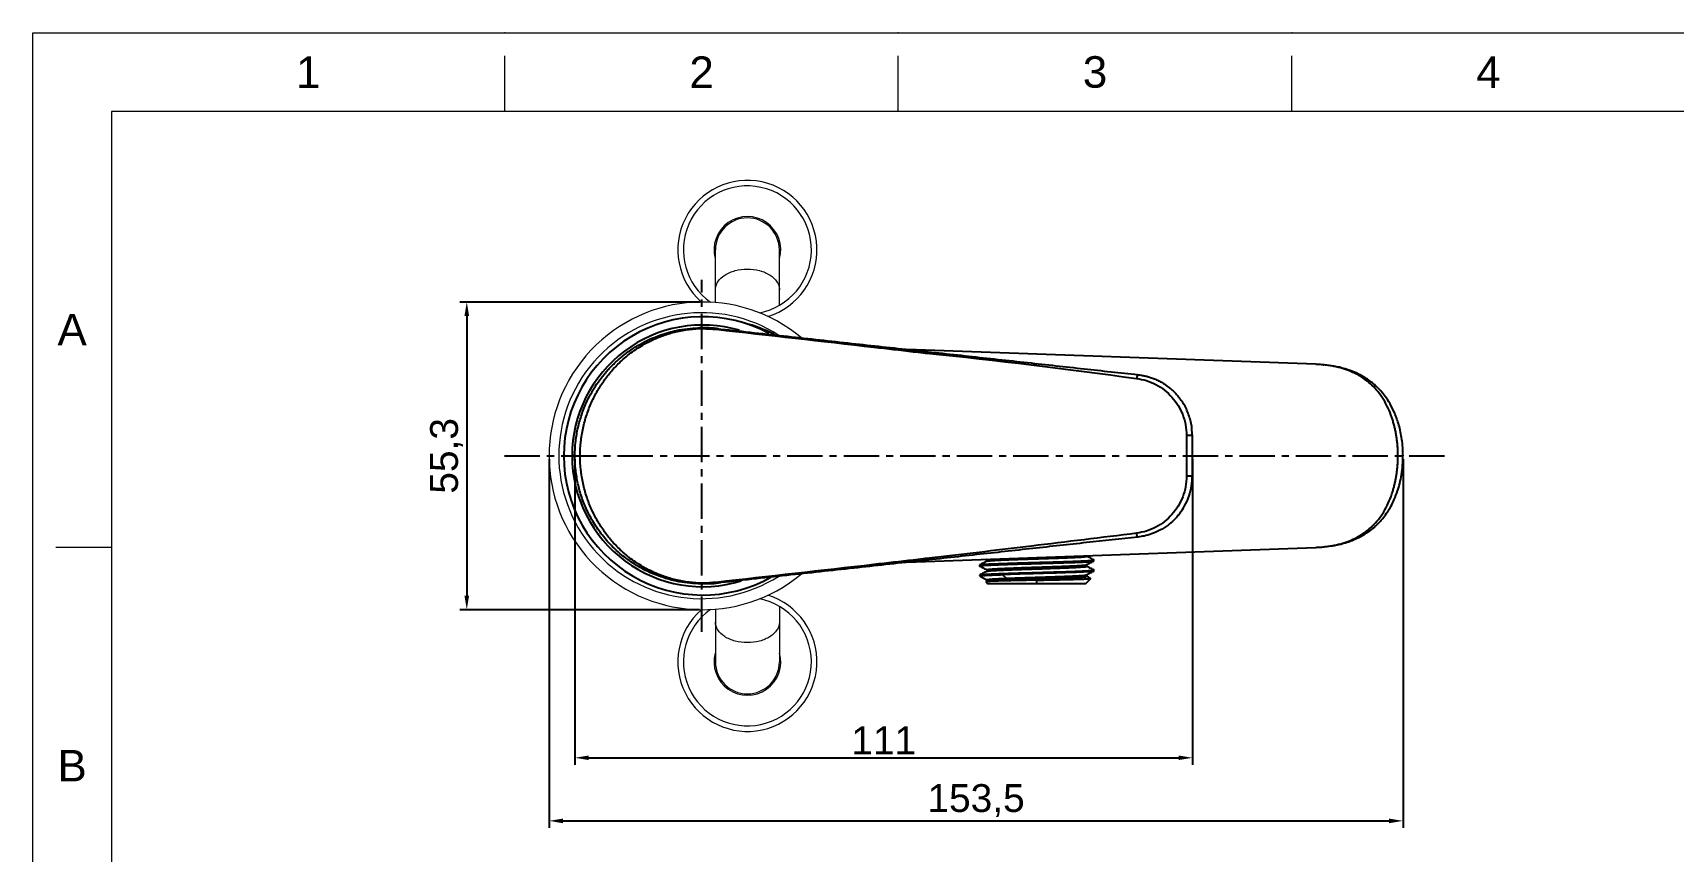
# Model space of a CAD drawing. Header units: millimetres. Extents: x 601 to 1195, y -1757 to -1337.
# Drawn here: x 601.1 to 895.9, y -1484.2 to -1337.2 of the extents above; entities that cross this region are included whole.
import ezdxf

# ---------------------------------------------------------------- set-up
doc = ezdxf.new("R2010")
doc.units = ezdxf.units.MM
doc.header["$LTSCALE"] = 0.1
doc.linetypes.add('CENTERX2', pattern=[101.6, 63.5, -12.7, 12.7, -12.7])
doc.layers.get('0').update_dxf_attribs({"lineweight": 13})
doc.layers.add('CENTER', color=1, linetype='CENTERX2')
doc.layers.add('DIM', color=3, linetype='Continuous', lineweight=9)
doc.styles.get("Standard").update_dxf_attribs({"font": 'arial.ttf'})
doc.dimstyles.new('ISO-25', dxfattribs={"dimtxt": 2.5, "dimasz": 2.5, "dimexe": 1.25, "dimexo": 0.625, "dimtad": 1, "dimtxsty": 'Standard', "dimcen": 2.5, "dimadec": 0, "dimazin": 0, "dimtfac": 1, "dimtmove": 0, "dimatfit": 3, "dimfxl": 0, "dimarcsym": 0})

# ---------------------------------------------------------------- blocks, each defined once
blk = doc.blocks.new('*D52')
at = {"layer": 'Defpoints', "color": 0}
for p in [(721.49, -1385.53), (679.07, -1440.8), (721.49, -1440.8)]:
    blk.add_point(p, dxfattribs=at)
at = {"layer": 'DIM', "color": 0, "lineweight": -2}
for p, q in [((720.87, -1385.53), (677.82, -1385.53)), ((679.07, -1388.03), (679.07, -1438.3)), ((720.87, -1440.8), (677.82, -1440.8))]:
    blk.add_line(p, q, dxfattribs=at)
at = {"layer": 'DIM', "color": 0}
for points in [[(678.65, -1388.03), (679.48, -1388.03), (679.07, -1385.53)], [(678.65, -1438.3), (679.48, -1438.3), (679.07, -1440.8)]]:
    blk.add_solid(points, dxfattribs=at)
at = {"layer": 'DIM', "color": 0, "insert": (675.44, -1413.17), "char_height": 5, "attachment_point": 5, "rotation": 90}
blk.add_mtext('55,3', dxfattribs=at)
blk = doc.blocks.new('*D53')
at = {"layer": 'Defpoints', "color": 0}
for p in [(698.5, -1413.17), (809.49, -1413.15), (809.49, -1467.41)]:
    blk.add_point(p, dxfattribs=at)
at = {"layer": 'DIM', "color": 0, "lineweight": -2}
for p, q in [((698.5, -1413.79), (698.5, -1468.66)), ((809.49, -1413.78), (809.49, -1468.66)), ((701, -1467.41), (806.99, -1467.41))]:
    blk.add_line(p, q, dxfattribs=at)
at = {"layer": 'DIM', "color": 0}
for points in [[(701, -1466.99), (701, -1467.82), (698.5, -1467.41)], [(806.99, -1466.99), (806.99, -1467.82), (809.49, -1467.41)]]:
    blk.add_solid(points, dxfattribs=at)
at = {"layer": 'DIM', "color": 0, "insert": (754, -1464.27), "char_height": 5, "attachment_point": 5}
blk.add_mtext('111', dxfattribs=at)
blk = doc.blocks.new('*D54')
at = {"layer": 'Defpoints', "color": 0}
for p in [(693.86, -1413.17), (847.34, -1413.17), (847.34, -1478.74)]:
    blk.add_point(p, dxfattribs=at)
at = {"layer": 'DIM', "color": 0, "lineweight": -2}
for p, q in [((693.86, -1413.79), (693.86, -1479.99)), ((847.34, -1413.79), (847.34, -1479.99)), ((696.36, -1478.74), (844.84, -1478.74))]:
    blk.add_line(p, q, dxfattribs=at)
at = {"layer": 'DIM', "color": 0}
for points in [[(696.36, -1478.33), (696.36, -1479.16), (693.86, -1478.74)], [(844.84, -1478.33), (844.84, -1479.16), (847.34, -1478.74)]]:
    blk.add_solid(points, dxfattribs=at)
at = {"layer": 'DIM', "color": 0, "insert": (770.6, -1475.11), "char_height": 5, "attachment_point": 5}
blk.add_mtext('153,5', dxfattribs=at)

msp = doc.modelspace()

# ---------------------------------------------------------------- linework, layer by layer
for p, q in [((685.917, -1351.314), (685.917, -1341.314)), ((756.624, -1351.314), (756.624, -1341.314)), ((827.331, -1351.314), (827.331, -1341.314)), ((1180.867, -1351.314), (615.21, -1351.314)), ((615.21, -1351.314), (615.21, -1743.031)), ((615.21, -1429.657), (605.21, -1429.657))]:
    msp.add_line(p, q)
at = {"color": 7, "linetype": 'Continuous'}
for p, q in [((723.753, -1385.573), (723.753, -1376.169)), ((735.253, -1386.128), (735.253, -1376.169)), ((723.753, -1440.703), (723.753, -1450.169)), ((735.253, -1440.209), (735.253, -1450.169))]:
    msp.add_line(p, q, dxfattribs=at)
at = {"color": 7, "linetype": 'Continuous', "lineweight": 25}
for p, q in [((831.693, -1396.723), (758.17, -1394.042)), ((833.509, -1396.885), (833.097, -1396.826)), ((809.497, -1409.547), (809.462, -1409.538)), ((809.497, -1416.784), (809.462, -1416.793)), ((758.17, -1432.289), (831.693, -1429.608)), ((833.016, -1429.519), (833.356, -1429.476)), ((771.243, -1432.762), (771.243, -1432.962)), ((772.414, -1431.77), (772.507, -1431.818)), ((772.507, -1431.805), (772.507, -1432.095)), ((781.493, -1432.309), (781.493, -1432.509)), ((790.484, -1433.014), (790.484, -1432.721)), ((790.485, -1431.203), (790.485, -1431.111)), ((791.743, -1432.057), (791.743, -1431.857)), ((771.243, -1434.572), (771.243, -1434.666)), ((771.243, -1434.666), (771.471, -1434.894)), ((771.932, -1434.666), (771.243, -1434.666)), ((771.482, -1434.902), (771.517, -1434.916)), ((771.514, -1434.921), (772.507, -1435.439)), ((772.52, -1435.709), (772.406, -1435.768)), ((772.507, -1433.616), (772.507, -1433.905)), ((772.507, -1435.425), (772.507, -1435.715)), ((776.029, -1435.162), (775.265, -1434.507)), ((775.845, -1435.62), (776.029, -1435.463)), ((776.03, -1435.463), (776.03, -1435.162)), ((781.493, -1436.166), (781.493, -1435.497)), ((790.243, -1436.166), (791.198, -1435.21)), ((790.483, -1434.824), (790.483, -1434.531)), ((791.743, -1433.867), (791.743, -1433.667)), ((772.394, -1435.817), (772.743, -1436.166)), ((781.493, -1436.166), (772.743, -1436.166)), ((790.243, -1436.166), (781.493, -1436.166))]:
    msp.add_line(p, q, dxfattribs=at)
msp.add_lwpolyline([(601.069, -1337.172), (1195.008, -1337.172), (1195.008, -1757.172), (601.069, -1757.172)], close=True)
at = {"color": 7, "linetype": 'Continuous', "lineweight": 25, "flags": 128}
for points in [[(832.961, -1396.806), (833.081, -1396.82), (833.092, -1396.823)], [(696.493, -1413.166), (696.519, -1413.166), (696.595, -1413.166), (696.721, -1413.166), (696.894, -1413.166), (697.111, -1413.166), (697.369, -1413.166), (697.663, -1413.166), (697.988, -1413.166)], [(832.961, -1429.525), (833.081, -1429.511), (833.092, -1429.508)], [(721.493, -1436.162), (723.529, -1436.072), (724.658, -1435.943)]]:
    msp.add_lwpolyline(points, dxfattribs=at)
at = {"color": 8, "linetype": 'Continuous', "lineweight": 25, "flags": 128}
for points in [[(698.497, -1413.166), (698.403, -1413.166), (698.206, -1413.166), (697.988, -1413.166)], [(846.426, -1413.166), (846.663, -1413.166), (846.881, -1413.166), (847.066, -1413.166), (847.209, -1413.166), (847.301, -1413.166), (847.336, -1413.166), (847.337, -1413.166)]]:
    msp.add_lwpolyline(points, dxfattribs=at)
at = {"color": 7, "linetype": 'Continuous'}
for centre, radius, start, end in [((729.503, -1376.169), 12.5, 287.07628, 228.49346), ((729.503, -1376.169), 11.5, 280.79798, 234.77175), ((729.503, -1376.169), 6, 344.82065, 195.17948), ((729.503, -1376.169), 5.75, 0, 180), ((729.503, -1450.169), 12.5, 131.46736, 72.95923), ((729.503, -1450.169), 11.5, 125.17499, 79.25161), ((729.503, -1450.169), 6, 164.82052, 15.17935), ((729.503, -1450.169), 5.75, 180, 0)]:
    msp.add_arc(centre, radius, start, end, dxfattribs=at)
for centre, radius, start, end in [((721.493, -1413.166), 27.638, 50.08005, 309.91995), ((721.294, -1413.141), 25.686, 57.30394, 302.45231)]:
    msp.add_arc(centre, radius, start, end)
at = {"color": 7, "linetype": 'Continuous', "lineweight": 25}
for centre, radius, start, end in [((721.493, -1413.166), 25, 61.68281, 180), ((721.493, -1413.166), 23.505, 73.64759, 180), ((721.493, -1413.166), 22.996, 82.89812, 91.44128), ((721.93, -1416.035), 27.638, 63.34202, 75.29094), ((721.493, -1413.166), 25, 180, 299.31954), ((721.493, -1413.166), 23.505, 180, 287.11884)]:
    msp.add_arc(centre, radius, start, end, dxfattribs=at)
at = {"color": 7, "linetype": 'Continuous'}
for points, knots in [([(723.753, -1383.313), (723.753, -1383.07), (723.831, -1382.568), (724.306, -1381.589), (725.47, -1380.548), (727.339, -1379.791), (728.763, -1379.617), (729.503, -1379.617)], [0, 0, 0, 0, 0.0975971, 0.2001721, 0.4315755, 0.7031884, 1, 1, 1, 1]), ([(729.503, -1379.617), (730.242, -1379.617), (731.666, -1379.791), (733.535, -1380.548), (734.699, -1381.589), (735.174, -1382.568), (735.252, -1383.07), (735.252, -1383.313)], [0, 0, 0, 0, 0.2968116, 0.5684245, 0.7998279, 0.9024029, 1, 1, 1, 1]), ([(729.503, -1446.72), (728.763, -1446.72), (727.339, -1446.546), (725.47, -1445.789), (724.306, -1444.748), (723.831, -1443.769), (723.753, -1443.267), (723.753, -1443.024)], [0, 0, 0, 0, 0.2968116, 0.5684245, 0.7998279, 0.9024029, 1, 1, 1, 1]), ([(735.252, -1443.024), (735.252, -1443.267), (735.174, -1443.769), (734.699, -1444.748), (733.535, -1445.789), (731.666, -1446.546), (730.242, -1446.72), (729.503, -1446.72)], [0, 0, 0, 0, 0.0975971, 0.2001721, 0.4315755, 0.7031884, 1, 1, 1, 1])]:
    msp.add_open_spline(points, degree=3, knots=knots, dxfattribs=at)
at = {"color": 7, "linetype": 'Continuous', "lineweight": 25}
for points, knots in [([(723.995, -1436.029), (723.441, -1436.078), (722.315, -1436.178), (720.549, -1436.168), (718.675, -1436.02), (717.036, -1435.748), (715.635, -1435.417), (714.495, -1435.086), (713.297, -1434.669), (712.094, -1434.172), (710.833, -1433.563), (709.587, -1432.863), (708.343, -1432.054), (707.151, -1431.167), (706.052, -1430.232), (705.02, -1429.236), (704.094, -1428.229), (702.945, -1426.818), (701.708, -1424.992), (700.501, -1422.68), (699.588, -1420.323), (698.949, -1417.935), (698.574, -1415.54), (698.452, -1413.147), (698.578, -1410.754), (698.957, -1408.361), (699.599, -1405.974), (700.408, -1403.896), (701.299, -1402.112), (702.204, -1400.596), (703.038, -1399.418), (703.734, -1398.543), (704.245, -1397.944), (704.779, -1397.359), (705.328, -1396.799), (705.901, -1396.252), (706.527, -1395.693), (707.194, -1395.144), (707.975, -1394.548), (708.771, -1393.995), (709.649, -1393.442), (710.478, -1392.967), (711.316, -1392.534), (712.388, -1392.031), (713.695, -1391.506), (715.257, -1391.009), (716.919, -1390.602), (718.688, -1390.309), (720.561, -1390.163), (722.323, -1390.154), (723.445, -1390.253), (723.995, -1390.302)], [0, 0, 0, 0, 0.0207037, 0.0420478, 0.0648388, 0.090461, 0.1049086, 0.1204565, 0.1369498, 0.1552656, 0.1727176, 0.1936971, 0.2135423, 0.2334217, 0.2544802, 0.2724201, 0.2916771, 0.3096411, 0.34518, 0.3784732, 0.4104516, 0.4411961, 0.4709761, 0.5002156, 0.5294499, 0.559219, 0.5899743, 0.6219639, 0.6439485, 0.6669222, 0.6909137, 0.7010288, 0.7115629, 0.7225174, 0.7329464, 0.7433101, 0.7547091, 0.7671436, 0.7786176, 0.7949022, 0.8067832, 0.8211032, 0.8338775, 0.8451072, 0.8690493, 0.8902787, 0.9097511, 0.9353023, 0.9581164, 0.9794272, 1, 1, 1, 1]), ([(723.887, -1435.895), (723.076, -1435.958), (721.452, -1436.085), (718.99, -1435.913), (716.641, -1435.494), (714.174, -1434.765), (711.649, -1433.668), (709.117, -1432.133), (706.999, -1430.429), (705.247, -1428.646), (703.815, -1426.862), (702.544, -1424.907), (701.458, -1422.791), (700.579, -1420.531), (699.93, -1418.151), (699.531, -1415.682), (699.396, -1413.166), (699.531, -1410.649), (699.93, -1408.181), (700.579, -1405.8), (701.458, -1403.54), (702.544, -1401.425), (703.815, -1399.469), (705.247, -1397.685), (706.999, -1395.903), (709.117, -1394.198), (711.649, -1392.663), (714.174, -1391.566), (716.641, -1390.837), (718.99, -1390.418), (721.452, -1390.246), (723.076, -1390.373), (723.887, -1390.436)], [0, 0, 0, 0, 0.0307194, 0.0614946, 0.0924004, 0.1234354, 0.1649552, 0.2066037, 0.248349, 0.2797198, 0.3111297, 0.3425608, 0.3740079, 0.4054709, 0.436954, 0.4684628, 0.4999987, 0.5315364, 0.5630456, 0.5945292, 0.6259924, 0.65744, 0.6888713, 0.7202814, 0.7516524, 0.7933978, 0.8350464, 0.8765659, 0.9076006, 0.9385059, 0.9692806, 1, 1, 1, 1]), ([(723.995, -1390.302), (723.978, -1390.307), (723.944, -1390.316), (723.906, -1390.397), (723.887, -1390.436)], [0, 0, 0, 0, 0.5124205, 1, 1, 1, 1]), ([(723.887, -1390.436), (733.339, -1391.497), (745.154, -1392.822), (757.55, -1394.247), (760.649, -1394.606), (761.423, -1394.695), (761.617, -1394.718), (761.665, -1394.723), (761.678, -1394.725), (761.681, -1394.725), (761.681, -1394.725), (761.682, -1394.725), (774.281, -1395.95), (786.867, -1397.605), (799.453, -1399.26)], [0, 0, 0, 0, 0.3749687, 0.4687159, 0.4921539, 0.4980139, 0.4994791, 0.4998455, 0.4999372, 0.4999601, 0.4999659, 0.4999673, 0.4999678, 1, 1, 1, 1]), ([(723.995, -1390.302), (727.999, -1390.74), (735.851, -1391.6), (747.393, -1392.863), (758.467, -1394.075), (769.236, -1395.253), (779.701, -1396.399), (789.857, -1397.51), (796.469, -1398.234), (799.694, -1398.587)], [0, 0, 0, 0, 0.1586816, 0.3111921, 0.4574672, 0.5976105, 0.7380968, 0.8722484, 1, 1, 1, 1]), ([(832.961, -1396.806), (832.674, -1396.78), (832.252, -1396.742), (831.829, -1396.733), (831.693, -1396.73)], [0, 0, 0, 0, 0.6783578, 1, 1, 1, 1]), ([(846.426, -1413.166), (846.425, -1413.039), (846.424, -1412.787), (846.414, -1412.409), (846.399, -1412.031), (846.378, -1411.655), (846.35, -1411.28), (846.316, -1410.906), (846.276, -1410.533), (846.23, -1410.162), (846.178, -1409.794), (846.12, -1409.427), (846.055, -1409.062), (845.985, -1408.7), (845.908, -1408.341), (845.826, -1407.985), (845.737, -1407.631), (845.642, -1407.281), (845.541, -1406.934), (845.434, -1406.59), (845.165, -1405.782), (844.67, -1404.552), (843.842, -1403.016), (842.86, -1401.628), (841.482, -1400.135), (839.571, -1398.701), (837.678, -1397.846), (836.286, -1397.411), (835.517, -1397.211), (834.705, -1397.042), (833.85, -1396.901), (833.261, -1396.838), (832.961, -1396.806)], [0, 0, 0, 0, 0.0134573, 0.0269052, 0.0403469, 0.0537855, 0.0672243, 0.0806666, 0.0941155, 0.1075743, 0.1210462, 0.1345343, 0.1480418, 0.1615719, 0.1751278, 0.1887126, 0.2023294, 0.2159812, 0.2296712, 0.2434024, 0.2571778, 0.3279872, 0.3997969, 0.4729837, 0.5479019, 0.6736678, 0.8067753, 0.8425928, 0.8798084, 0.9184385, 0.9584978, 1, 1, 1, 1]), ([(847.337, -1413.166), (847.326, -1412.656), (847.306, -1411.66), (847.099, -1409.786), (846.662, -1407.689), (845.914, -1405.56), (845.068, -1403.865), (844.209, -1402.552), (843.404, -1401.56), (842.692, -1400.822), (841.971, -1400.174), (841.172, -1399.555), (840.172, -1398.909), (838.928, -1398.258), (837.323, -1397.63), (835.482, -1397.122), (834.139, -1396.961), (833.509, -1396.885)], [0, 0, 0, 0, 0.05552935, 0.10851595, 0.2065635, 0.29419107, 0.37125086, 0.43765694, 0.49335739, 0.53832899, 0.57425994, 0.62318333, 0.67546835, 0.73749715, 0.81711896, 0.91419551, 1, 1, 1, 1]), ([(799.694, -1398.587), (799.674, -1398.595), (799.634, -1398.611), (799.567, -1398.764), (799.503, -1398.985), (799.469, -1399.171), (799.453, -1399.26)], [0, 0, 0, 0, 0.255231, 0.5155519, 0.7675065, 1, 1, 1, 1]), ([(799.453, -1399.26), (800.057, -1399.369), (801.268, -1399.588), (802.957, -1400.326), (804.499, -1401.33), (805.846, -1402.604), (806.96, -1404.104), (807.79, -1405.79), (808.33, -1407.606), (808.401, -1408.865), (808.436, -1409.493)], [0, 0, 0, 0, 0.1240183, 0.2486349, 0.3737296, 0.499106, 0.624567, 0.7499371, 0.8750832, 1, 1, 1, 1]), ([(799.694, -1398.587), (799.867, -1398.608), (800.235, -1398.653), (800.812, -1398.762), (801.445, -1398.916), (802.129, -1399.129), (802.857, -1399.411), (803.578, -1399.754), (804.221, -1400.119), (804.767, -1400.476), (805.257, -1400.836), (805.765, -1401.253), (806.268, -1401.729), (806.781, -1402.252), (807.055, -1402.652), (807.198, -1402.861)], [0, 0, 0, 0, 0.0584345, 0.1242089, 0.1973318, 0.2778094, 0.3656472, 0.4608471, 0.5478232, 0.6157019, 0.6816976, 0.7536152, 0.8376418, 0.9154639, 1, 1, 1, 1]), ([(809.48, -1409.636), (809.442, -1408.868), (809.367, -1407.355), (808.662, -1405.236), (807.915, -1403.718), (807.312, -1403.013), (807.169, -1402.845)], [0, 0, 0, 0, 0.3119759, 0.614832, 0.9085124, 1, 1, 1, 1]), ([(808.436, -1409.493), (808.439, -1410.717), (808.443, -1413.166), (808.439, -1415.614), (808.436, -1416.838)], [0, 0, 0, 0, 0.5000031, 1, 1, 1, 1]), ([(809.497, -1416.784), (809.495, -1415.433), (809.491, -1413.021), (809.496, -1410.609), (809.497, -1409.547)], [0, 0, 0, 0, 0.5599869, 1, 1, 1, 1]), ([(832.961, -1429.525), (833.114, -1429.51), (833.418, -1429.479), (833.867, -1429.421), (834.304, -1429.355), (834.731, -1429.28), (835.147, -1429.197), (835.552, -1429.107), (835.945, -1429.008), (836.328, -1428.903), (836.7, -1428.791), (837.845, -1428.413), (839.635, -1427.594), (841.549, -1426.137), (842.919, -1424.63), (843.885, -1423.243), (844.701, -1421.71), (845.227, -1420.39), (845.55, -1419.379), (845.734, -1418.722), (845.897, -1418.055), (846.038, -1417.377), (846.158, -1416.69), (846.255, -1415.996), (846.332, -1415.295), (846.386, -1414.588), (846.419, -1413.878), (846.424, -1413.403), (846.426, -1413.166)], [0, 0, 0, 0, 0.02118285, 0.04199658, 0.06244285, 0.08252337, 0.10223994, 0.12159442, 0.1405888, 0.15922513, 0.1775056, 0.19543247, 0.32983644, 0.45683537, 0.53114707, 0.60376868, 0.67504839, 0.74535578, 0.7712101, 0.79692232, 0.82251281, 0.84800224, 0.87341152, 0.8987618, 0.92407436, 0.94937061, 0.97467201, 1, 1, 1, 1]), ([(833.356, -1429.476), (833.797, -1429.428), (834.741, -1429.324), (836.055, -1429.042), (837.217, -1428.713), (838.105, -1428.396), (838.987, -1428.028), (839.971, -1427.539), (841.079, -1426.85), (842.015, -1426.126), (842.734, -1425.465), (843.297, -1424.879), (843.912, -1424.157), (844.545, -1423.284), (845.198, -1422.199), (845.81, -1420.963), (846.341, -1419.58), (846.771, -1418.092), (847.085, -1416.549), (847.299, -1414.884), (847.32, -1413.734), (847.33, -1413.166)], [0, 0, 0, 0, 0.05962377, 0.12777872, 0.18295177, 0.22507647, 0.25723276, 0.31362931, 0.37552344, 0.43494302, 0.4730513, 0.5056055, 0.54168986, 0.59662928, 0.64387674, 0.69958421, 0.76372194, 0.81733129, 0.87561857, 0.93856063, 1, 1, 1, 1]), ([(808.436, -1416.838), (808.401, -1417.467), (808.33, -1418.725), (807.79, -1420.541), (806.96, -1422.227), (805.846, -1423.727), (804.499, -1425.001), (802.957, -1426.006), (801.268, -1426.743), (800.057, -1426.962), (799.453, -1427.071)], [0, 0, 0, 0, 0.1249167, 0.2500629, 0.375433, 0.5008942, 0.6262702, 0.751365, 0.8759812, 1, 1, 1, 1]), ([(807.227, -1423.425), (807.529, -1423.013), (808.214, -1422.079), (808.92, -1420.412), (809.408, -1418.564), (809.456, -1417.311), (809.48, -1416.695)], [0, 0, 0, 0, 0.213497, 0.4842345, 0.7464398, 1, 1, 1, 1]), ([(807.324, -1423.375), (807.158, -1423.587), (806.789, -1424.063), (806.06, -1424.826), (805.024, -1425.71), (803.688, -1426.558), (802.23, -1427.192), (800.894, -1427.577), (800.064, -1427.693), (799.694, -1427.745)], [0, 0, 0, 0, 0.08888622, 0.1989178, 0.34946961, 0.54051315, 0.7237465, 0.87689962, 1, 1, 1, 1]), ([(799.453, -1427.071), (793.155, -1427.848), (786.17, -1428.71), (773.584, -1430.213), (767.256, -1430.99), (761.682, -1431.606), (761.681, -1431.606), (761.681, -1431.606), (761.678, -1431.606), (761.665, -1431.608), (761.617, -1431.614), (761.423, -1431.636), (760.649, -1431.726), (757.55, -1432.084), (745.154, -1433.509), (733.339, -1434.834), (723.887, -1435.895)], [0, 0, 0, 0, 0.2500288, 0.2773618, 0.5000331, 0.5000336, 0.5000351, 0.5000408, 0.5000637, 0.5001553, 0.5005217, 0.5019868, 0.5078465, 0.5312841, 0.6250308, 1, 1, 1, 1]), ([(799.694, -1427.745), (796.619, -1428.081), (790.321, -1428.77), (780.657, -1429.828), (770.555, -1430.934), (759.83, -1432.107), (748.451, -1433.353), (736.395, -1434.672), (728.185, -1435.571), (723.995, -1436.029)], [0, 0, 0, 0, 0.1218174, 0.2494672, 0.3828865, 0.5221775, 0.6746411, 0.8339367, 1, 1, 1, 1]), ([(799.694, -1427.745), (799.675, -1427.737), (799.637, -1427.723), (799.57, -1427.577), (799.505, -1427.357), (799.47, -1427.165), (799.453, -1427.071)], [0, 0, 0, 0, 0.2436774, 0.4999999, 0.7563228, 1, 1, 1, 1]), ([(831.693, -1429.602), (831.806, -1429.6), (832.229, -1429.592), (832.651, -1429.554), (832.961, -1429.525)], [0, 0, 0, 0, 0.2658538, 1, 1, 1, 1]), ([(771.298, -1432.978), (771.276, -1432.972), (771.176, -1432.948), (771.394, -1432.905), (771.957, -1432.849), (772.917, -1432.792), (774.198, -1432.736), (775.762, -1432.679), (777.545, -1432.622), (779.481, -1432.566), (780.822, -1432.528), (781.493, -1432.509)], [0, 0, 0, 0, 0.0336529, 0.1544463, 0.2752397, 0.396033, 0.5168265, 0.6376198, 0.7584133, 0.8792066, 1, 1, 1, 1]), ([(771.243, -1432.762), (771.281, -1432.743), (771.358, -1432.705), (771.967, -1432.649), (772.914, -1432.592), (774.199, -1432.536), (775.762, -1432.479), (777.545, -1432.422), (779.481, -1432.366), (780.822, -1432.328), (781.493, -1432.309)], [0, 0, 0, 0, 0.125, 0.25, 0.375, 0.5000001, 0.625, 0.7500001, 0.875, 1, 1, 1, 1]), ([(772.524, -1432.086), (772.311, -1432.197), (771.886, -1432.419), (771.461, -1432.64), (771.249, -1432.751)], [0, 0, 0, 0, 0.4999645, 1, 1, 1, 1]), ([(772.515, -1431.807), (772.511, -1431.805), (772.476, -1431.79), (772.558, -1431.775), (772.63, -1431.762)], [0, 0, 0, 0, 0.1375294, 1, 1, 1, 1]), ([(772.519, -1433.617), (772.528, -1433.604), (772.546, -1433.575), (772.875, -1433.53), (773.434, -1433.482), (774.226, -1433.434), (775.216, -1433.386), (776.381, -1433.338), (777.687, -1433.29), (779.1, -1433.242), (780.578, -1433.194), (782.082, -1433.145), (783.57, -1433.097), (785, -1433.049), (786.333, -1433.001), (787.531, -1432.953), (788.562, -1432.905), (789.399, -1432.857), (790.007, -1432.809), (790.366, -1432.767), (790.415, -1432.742), (790.434, -1432.732)], [0, 0, 0, 0, 0.0449073, 0.0991226, 0.1533355, 0.2075502, 0.2617637, 0.3159778, 0.370192, 0.4244054, 0.4786203, 0.5328331, 0.5870484, 0.6412606, 0.6954765, 0.7496882, 0.8039044, 0.8581158, 0.9123321, 0.9665435, 1, 1, 1, 1]), ([(772.543, -1432.09), (772.572, -1432.078), (772.636, -1432.049), (773.024, -1432.005), (773.657, -1431.957), (774.517, -1431.909), (775.563, -1431.861), (776.772, -1431.813), (778.115, -1431.765), (779.553, -1431.717), (781.044, -1431.669), (782.547, -1431.621), (784.021, -1431.573), (785.422, -1431.525), (786.716, -1431.477), (787.869, -1431.429), (788.844, -1431.381), (789.61, -1431.333), (790.145, -1431.285), (790.449, -1431.241), (790.456, -1431.213), (790.46, -1431.201)], [0, 0, 0, 0, 0.0421049, 0.0961153, 0.1500898, 0.2041261, 0.2581956, 0.3122178, 0.36619, 0.4202151, 0.4742849, 0.5283184, 0.582292, 0.6363055, 0.6903732, 0.7444172, 0.7983956, 0.8523975, 0.9064611, 0.9605141, 1, 1, 1, 1]), ([(781.493, -1432.309), (782.164, -1432.291), (783.506, -1432.253), (785.441, -1432.196), (787.224, -1432.14), (788.788, -1432.083), (790.069, -1432.027), (791.029, -1431.97), (791.594, -1431.913), (791.811, -1431.87), (791.706, -1431.845), (791.681, -1431.839)], [0, 0, 0, 0, 0.1202377, 0.2404753, 0.360713, 0.4809508, 0.6011886, 0.7214262, 0.8416639, 0.9619016, 1, 1, 1, 1]), ([(781.493, -1432.509), (782.164, -1432.491), (783.506, -1432.453), (785.441, -1432.396), (787.225, -1432.34), (788.787, -1432.283), (790.072, -1432.227), (791.019, -1432.17), (791.629, -1432.113), (791.705, -1432.076), (791.743, -1432.057)], [0, 0, 0, 0, 0.125, 0.2499999, 0.3749999, 0.5, 0.6250001, 0.75, 0.875, 1, 1, 1, 1]), ([(790.456, -1432.736), (790.668, -1432.625), (791.093, -1432.403), (791.518, -1432.181), (791.731, -1432.071)], [0, 0, 0, 0, 0.4999587, 1, 1, 1, 1]), ([(791.731, -1431.843), (791.519, -1431.732), (791.103, -1431.516), (790.688, -1431.299), (790.485, -1431.193)], [0, 0, 0, 0, 0.511629, 1, 1, 1, 1]), ([(771.251, -1432.973), (771.464, -1433.084), (771.882, -1433.303), (772.301, -1433.521), (772.507, -1433.628)], [0, 0, 0, 0, 0.50804, 1, 1, 1, 1]), ([(772.529, -1433.894), (772.317, -1434.005), (771.891, -1434.226), (771.466, -1434.448), (771.253, -1434.559)], [0, 0, 0, 0, 0.49995435, 1, 1, 1, 1]), ([(771.293, -1434.555), (771.306, -1434.546), (771.342, -1434.523), (771.681, -1434.484), (772.276, -1434.439), (773.111, -1434.394), (774.151, -1434.348), (775.373, -1434.303), (776.746, -1434.257), (778.236, -1434.212), (779.807, -1434.167), (781.42, -1434.121), (783.035, -1434.076), (784.611, -1434.031), (786.11, -1433.985), (787.495, -1433.94), (788.732, -1433.895), (789.79, -1433.849), (790.641, -1433.804), (791.273, -1433.759), (791.634, -1433.713), (791.784, -1433.683), (791.741, -1433.667), (791.74, -1433.667)], [0, 0, 0, 0, 0.0283184, 0.0793989, 0.1304794, 0.1815598, 0.2326403, 0.2837208, 0.3348013, 0.3858818, 0.4369622, 0.4880428, 0.5391233, 0.5902037, 0.6412842, 0.6923648, 0.7434453, 0.7945258, 0.8456062, 0.8966867, 0.9477672, 0.9988477, 1, 1, 1, 1]), ([(771.932, -1434.666), (771.813, -1434.692), (771.576, -1434.744), (771.429, -1434.818), (771.463, -1434.866), (771.478, -1434.887)], [0, 0, 0, 0, 0.3573688, 0.7120042, 1, 1, 1, 1]), ([(771.932, -1434.666), (772.118, -1434.652), (772.491, -1434.626), (773.269, -1434.587), (774.181, -1434.547), (774.903, -1434.521), (775.265, -1434.507)], [0, 0, 0, 0, 0.2499999, 0.4999998, 0.7500001, 1, 1, 1, 1]), ([(775.845, -1435.62), (775.384, -1435.633), (774.463, -1435.658), (773.425, -1435.696), (772.728, -1435.734), (772.392, -1435.763), (772.41, -1435.779), (772.414, -1435.783)], [0, 0, 0, 0, 0.2348784, 0.4687969, 0.701756, 0.9337555, 1, 1, 1, 1]), ([(772.532, -1435.427), (772.527, -1435.418), (772.515, -1435.393), (772.764, -1435.353), (773.251, -1435.305), (773.976, -1435.258), (774.893, -1435.21), (775.651, -1435.178), (776.029, -1435.162)], [0, 0, 0, 0, 0.0998305, 0.2798678, 0.459898, 0.6399362, 0.8199595, 1, 1, 1, 1]), ([(772.557, -1433.898), (772.564, -1433.891), (772.587, -1433.868), (772.881, -1433.83), (773.431, -1433.782), (774.228, -1433.734), (775.22, -1433.686), (776.383, -1433.638), (777.686, -1433.59), (779.1, -1433.542), (780.578, -1433.494), (782.082, -1433.446), (783.57, -1433.398), (784.998, -1433.349), (786.328, -1433.301), (787.527, -1433.253), (788.563, -1433.205), (789.395, -1433.157), (790.012, -1433.109), (790.369, -1433.061), (790.523, -1433.029), (790.481, -1433.012), (790.48, -1433.012)], [0, 0, 0, 0, 0.0223052, 0.076558, 0.1307438, 0.1849439, 0.2392084, 0.2934694, 0.3476643, 0.4018545, 0.4561115, 0.510379, 0.5645846, 0.6187667, 0.6730146, 0.7272866, 0.7815036, 0.8356809, 0.8899184, 0.9441922, 0.9984211, 1, 1, 1, 1]), ([(772.558, -1435.709), (772.558, -1435.704), (772.555, -1435.679), (772.906, -1435.636), (773.628, -1435.578), (774.668, -1435.52), (775.576, -1435.482), (776.03, -1435.463)], [0, 0, 0, 0, 0.0659731, 0.2993083, 0.5327006, 0.766377, 1, 1, 1, 1]), ([(791.689, -1433.88), (791.696, -1433.884), (791.74, -1433.911), (791.261, -1433.961), (790.248, -1434.029), (788.693, -1434.098), (786.749, -1434.166), (784.507, -1434.234), (782.096, -1434.303), (779.658, -1434.371), (777.297, -1434.439), (775.942, -1434.485), (775.265, -1434.507)], [0, 0, 0, 0, 0.0198791, 0.1287814, 0.2376838, 0.346586, 0.4554883, 0.5643906, 0.673293, 0.7821954, 0.8910977, 1, 1, 1, 1]), ([(781.493, -1435.497), (780.982, -1435.507), (779.961, -1435.528), (778.481, -1435.559), (777.08, -1435.589), (776.256, -1435.61), (775.845, -1435.62)], [0, 0, 0, 0, 0.2512387, 0.5016516, 0.7512387, 1, 1, 1, 1]), ([(776.029, -1435.162), (776.441, -1435.146), (777.264, -1435.114), (778.656, -1435.066), (780.116, -1435.018), (781.617, -1434.97), (783.114, -1434.922), (784.566, -1434.874), (785.933, -1434.826), (787.177, -1434.778), (788.263, -1434.73), (789.161, -1434.682), (789.852, -1434.634), (790.284, -1434.586), (790.484, -1434.554), (790.47, -1434.538), (790.47, -1434.537)], [0, 0, 0, 0, 0.0768157, 0.1536247, 0.2304402, 0.3072489, 0.3840641, 0.4608736, 0.537688, 0.6144982, 0.691312, 0.768123, 0.844936, 0.921748, 0.99856, 1, 1, 1, 1]), ([(776.032, -1435.463), (776.443, -1435.446), (777.263, -1435.415), (778.654, -1435.366), (780.115, -1435.318), (781.615, -1435.27), (783.112, -1435.222), (784.565, -1435.174), (785.929, -1435.126), (787.172, -1435.078), (788.261, -1435.03), (789.162, -1434.982), (789.846, -1434.934), (790.284, -1434.886), (790.491, -1434.849), (790.462, -1434.827), (790.455, -1434.822)], [0, 0, 0, 0, 0.0749312, 0.1497909, 0.2247264, 0.2997426, 0.3747235, 0.4496132, 0.5245394, 0.599549, 0.67454, 0.7494389, 0.8243503, 0.8993515, 0.9743523, 1, 1, 1, 1]), ([(781.493, -1435.497), (781.925, -1435.488), (782.788, -1435.471), (784.066, -1435.445), (785.302, -1435.419), (786.473, -1435.393), (787.557, -1435.367), (788.533, -1435.341), (789.381, -1435.315), (790.085, -1435.289), (790.633, -1435.263), (791.003, -1435.237), (791.191, -1435.216), (791.188, -1435.203), (791.187, -1435.199)], [0, 0, 0, 0, 0.0860382, 0.1723127, 0.2588242, 0.3455725, 0.4325574, 0.5197791, 0.6072375, 0.6949327, 0.7828646, 0.8710331, 0.9594385, 1, 1, 1, 1]), ([(790.464, -1434.541), (790.677, -1434.43), (791.102, -1434.209), (791.527, -1433.987), (791.74, -1433.876)], [0, 0, 0, 0, 0.4999574, 1, 1, 1, 1]), ([(791.197, -1435.184), (791.163, -1435.167), (790.925, -1435.043), (790.687, -1434.919), (790.483, -1434.812)], [0, 0, 0, 0, 0.1421485, 1, 1, 1, 1]), ([(791.74, -1433.657), (791.527, -1433.546), (791.108, -1433.328), (790.69, -1433.11), (790.484, -1433.003)], [0, 0, 0, 0, 0.5080626, 1, 1, 1, 1]), ([(723.995, -1436.029), (723.978, -1436.024), (723.944, -1436.015), (723.906, -1435.934), (723.887, -1435.895)], [0, 0, 0, 0, 0.5170298, 1, 1, 1, 1])]:
    msp.add_open_spline(points, degree=3, knots=knots, dxfattribs=at)
at = {"color": 8, "linetype": 'Continuous', "lineweight": 25}
for points, knots in [([(809.462, -1409.538), (809.453, -1409.534), (809.435, -1409.527), (809.326, -1409.517), (809.189, -1409.509), (809.016, -1409.502), (808.769, -1409.495), (808.567, -1409.494), (808.436, -1409.493)], [0, 0, 0, 0, 0.14094713, 0.28673271, 0.43587979, 0.58502985, 0.7308127, 1, 1, 1, 1]), ([(809.462, -1416.793), (809.453, -1416.797), (809.435, -1416.804), (809.326, -1416.814), (809.189, -1416.823), (809.016, -1416.83), (808.769, -1416.836), (808.567, -1416.837), (808.436, -1416.838)], [0, 0, 0, 0, 0.140984, 0.2867602, 0.4359022, 0.5850431, 0.7308211, 1, 1, 1, 1])]:
    msp.add_open_spline(points, degree=3, knots=knots, dxfattribs=at)
for p in [(685.917, -1337.172), (756.624, -1337.172), (827.331, -1337.172)]:
    msp.add_point(p)
at = {"layer": 'CENTER'}
for p, q in [((721.294, -1444.798), (721.294, -1381.529)), ((685.856, -1413.166), (855.337, -1413.166))]:
    msp.add_line(p, q, dxfattribs=at)

# ---------------------------------------------------------------- texts
at = {"char_height": 5.657, "attachment_point": 5}
for s, width, insert in [('1', 50, (650.564, -1344.243)), ('2', 50, (721.271, -1344.243)), ('3', 50, (791.978, -1344.243)), ('4', 50, (862.685, -1344.243)), ('A', 10, (608.14, -1390.486)), ('B', 10, (608.14, -1468.829))]:
    msp.add_mtext_dynamic_manual_height_columns(s, width=width, gutter_width=12.5, heights=[0], dxfattribs=dict(at, insert=insert))

# ---------------------------------------------------------------- dimensions: what is measured, and where the dimension line sits
at = {"layer": 'DIM'}
dim = msp.add_linear_dim(base=(679.065, -1440.803), p1=(721.493, -1385.528), p2=(721.493, -1440.803), angle=90, dimstyle='ISO-25', override={"dimtxt": 5, "dimdec": 1, "dimcen": 5, "dimtdec": 1, "dimfxl": 1.25}, dxfattribs=at)
dim.commit()
dim.dimension.update_dxf_attribs({"geometry": '*D52', "text_midpoint": (675.436, -1413.166)})
for base, p1, p2, picture, middle in [((847.337, -1478.744), (693.856, -1413.166), (847.337, -1413.166), '*D54', (770.596, -1475.114)), ((809.493, -1467.405), (698.497, -1413.166), (809.493, -1413.154), '*D53', (753.995, -1464.27))]:
    dim = msp.add_linear_dim(base=base, p1=p1, p2=p2, dimstyle='ISO-25', override={"dimtxt": 5, "dimdec": 1, "dimcen": 5, "dimtdec": 1, "dimfxl": 1.25}, dxfattribs=at)
    dim.commit()
    dim.dimension.update_dxf_attribs({"geometry": picture, "text_midpoint": middle})

doc.saveas('drawing.dxf')
